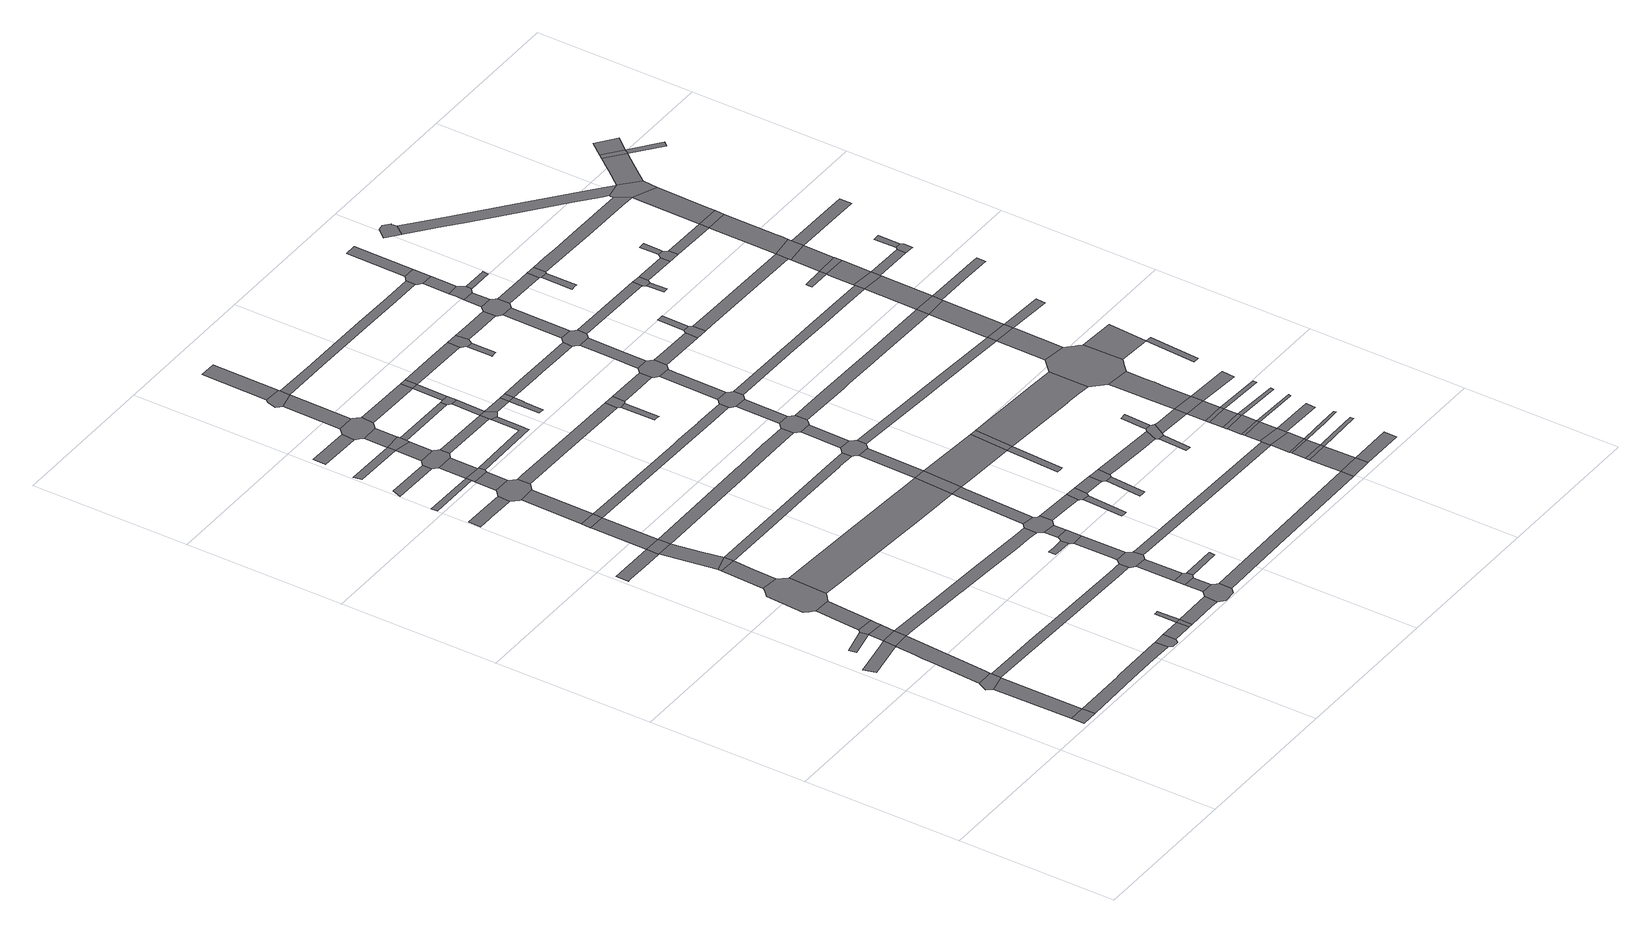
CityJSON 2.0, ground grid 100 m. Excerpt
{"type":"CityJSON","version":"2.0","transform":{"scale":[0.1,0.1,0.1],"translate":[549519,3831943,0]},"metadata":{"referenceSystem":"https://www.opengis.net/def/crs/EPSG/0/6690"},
"CityObjects":{
"road1":{"type":"Road","geometry":[{"type":"MultiSurface","lod":"1","boundaries":[[[0,1,2,3]]]}]},
"road2":{"type":"Road","attributes":{"RoadStructureAttribute.sectionType":"1"},"geometry":[{"type":"MultiSurface","lod":"1","boundaries":[[[4,5,6,0,3]]]}]},
"road3":{"type":"Road","geometry":[{"type":"MultiSurface","lod":"1","boundaries":[[[7,8,9,10,11,12,6,5,13,14]]]}]},
"road4":{"type":"Road","attributes":{"RoadStructureAttribute.sectionType":"1"},"geometry":[{"type":"MultiSurface","lod":"1","boundaries":[[[15,16,17,18,19]]]}]},
"road5":{"type":"Road","attributes":{"RoadStructureAttribute.sectionType":"1"},"geometry":[{"type":"MultiSurface","lod":"1","boundaries":[[[20,21,19,22,23,24,25,8,7]]]}]},
"road6":{"type":"Road","geometry":[{"type":"MultiSurface","lod":"1","boundaries":[[[26,27,28,29,30]]]}]},
"road7":{"type":"Road","geometry":[{"type":"MultiSurface","lod":"1","boundaries":[[[31,15,19,21]]]}]},
"road8":{"type":"Road","attributes":{"RoadStructureAttribute.sectionType":"1"},"geometry":[{"type":"MultiSurface","lod":"1","boundaries":[[[32,33,34,35,36,3,2,37,38,39]]]}]},
"road9":{"type":"Road","attributes":{"RoadStructureAttribute.sectionType":"1"},"geometry":[{"type":"MultiSurface","lod":"1","boundaries":[[[30,40,15,31,41]]]}]},
"road10":{"type":"Road","geometry":[{"type":"MultiSurface","lod":"1","boundaries":[[[42,43,44,26,30,41,45,46,47]]]}]},
"road11":{"type":"Road","attributes":{"RoadStructureAttribute.sectionType":"1"},"geometry":[{"type":"MultiSurface","lod":"1","boundaries":[[[48,49,42,47,50,51]]]}]},
"road12":{"type":"Road","geometry":[{"type":"MultiSurface","lod":"1","boundaries":[[[52,53,54,55,56,57,58,59,60,48,51,61,62,63,64,65,66]]]}]},
"road13":{"type":"Road","attributes":{"RoadStructureAttribute.sectionType":"1"},"geometry":[{"type":"MultiSurface","lod":"1","boundaries":[[[67,68,69,70,71,72,73]]]}]},
"road14":{"type":"Road","attributes":{"RoadStructureAttribute.sectionType":"1"},"geometry":[{"type":"MultiSurface","lod":"1","boundaries":[[[74,75,52,66,76,77,78]]]}]},
"road15":{"type":"Road","geometry":[{"type":"MultiSurface","lod":"1","boundaries":[[[79,80,32,39,81,82,83]]]}]},
"road16":{"type":"Road","geometry":[{"type":"MultiSurface","lod":"1","boundaries":[[[84,85,74,78]]]}]},
"road17":{"type":"Road","attributes":{"RoadStructureAttribute.sectionType":"1"},"geometry":[{"type":"MultiSurface","lod":"1","boundaries":[[[86,87,88,89,90,91,92,14,13,93,94,95,96,97]]]}]},
"road18":{"type":"Road","attributes":{"RoadStructureAttribute.sectionType":"1"},"geometry":[{"type":"MultiSurface","lod":"1","boundaries":[[[72,98,85,84,99,100,101]]]}]},
"road19":{"type":"Road","geometry":[{"type":"MultiSurface","lod":"1","boundaries":[[[73,72,101,102,103]]]}]},
"road20":{"type":"Road","attributes":{"RoadStructureAttribute.sectionType":"1"},"geometry":[{"type":"MultiSurface","lod":"1","boundaries":[[[104,105,79,83,106,107]]]}]},
"road21":{"type":"Road","attributes":{"RoadStructureAttribute.sectionType":"1"},"geometry":[{"type":"MultiSurface","lod":"1","boundaries":[[[108,109,110,111,112,113,114,115,116,117]]]}]},
"road22":{"type":"Road","attributes":{"RoadStructureAttribute.sectionType":"1"},"geometry":[{"type":"MultiSurface","lod":"1","boundaries":[[[118,119,73,103,120,121]]]}]},
"road23":{"type":"Road","geometry":[{"type":"MultiSurface","lod":"1","boundaries":[[[122,118,121,123]]]}]},
"road24":{"type":"Road","geometry":[{"type":"MultiSurface","lod":"1","boundaries":[[[124,104,107,125]]]}]},
"road25":{"type":"Road","attributes":{"RoadStructureAttribute.sectionType":"1"},"geometry":[{"type":"MultiSurface","lod":"1","boundaries":[[[126,127,128,129]]]}]},
"road26":{"type":"Road","attributes":{"RoadStructureAttribute.sectionType":"1"},"geometry":[{"type":"MultiSurface","lod":"1","boundaries":[[[130,131,132,133,134,135,136,31,21,137,138,139,140,141,142,143,144,145,146]]]}]},
"road27":{"type":"Road","geometry":[{"type":"MultiSurface","lod":"1","boundaries":[[[147,148,149,150,104,124]]]}]},
"road28":{"type":"Road","attributes":{"RoadStructureAttribute.sectionType":"1"},"geometry":[{"type":"MultiSurface","lod":"1","boundaries":[[[151,152,122,123]]]}]},
"road29":{"type":"Road","attributes":{"RoadStructureAttribute.sectionType":"1"},"geometry":[{"type":"MultiSurface","lod":"1","boundaries":[[[153,154,155,156]]]}]},
"road30":{"type":"Road","attributes":{"RoadStructureAttribute.sectionType":"1"},"geometry":[{"type":"MultiSurface","lod":"1","boundaries":[[[157,158,124,125,159,160]]]}]},
"road31":{"type":"Road","geometry":[{"type":"MultiSurface","lod":"1","boundaries":[[[161,162,117,116,163,152,151,164,165,166,167,168,169]]]}]},
"road32":{"type":"Road","attributes":{"RoadStructureAttribute.sectionType":"1"},"geometry":[{"type":"MultiSurface","lod":"1","boundaries":[[[170,171,172,173]]]}]},
"road33":{"type":"Road","attributes":{"RoadStructureAttribute.sectionType":"1"},"geometry":[{"type":"MultiSurface","lod":"1","boundaries":[[[174,161,169,175]]]}]},
"road34":{"type":"Road","geometry":[{"type":"MultiSurface","lod":"1","boundaries":[[[129,128,174,175,176,177,178,179]]]}]},
"road35":{"type":"Road","attributes":{"RoadStructureAttribute.sectionType":"1"},"geometry":[{"type":"MultiSurface","lod":"1","boundaries":[[[180,181,182,183]]]}]},
"road36":{"type":"Road","attributes":{"RoadStructureAttribute.sectionType":"1"},"geometry":[{"type":"MultiSurface","lod":"1","boundaries":[[[184,185,129,179,186,187]]]}]},
"road37":{"type":"Road","attributes":{"RoadStructureAttribute.sectionType":"1"},"geometry":[{"type":"MultiSurface","lod":"1","boundaries":[[[188,189,190,191,63,62,192,193,194,195,196,197]]]}]},
"road38":{"type":"Road","geometry":[{"type":"MultiSurface","lod":"1","boundaries":[[[198,199,200,156,155,201,202,184,187,203,204,205,206,207,208,209]]]}]},
"road39":{"type":"Road","geometry":[{"type":"MultiSurface","lod":"1","boundaries":[[[210,211,157,160,212,213,214,215,216,217]]]}]},
"road40":{"type":"Road","attributes":{"RoadStructureAttribute.sectionType":"1"},"geometry":[{"type":"MultiSurface","lod":"1","boundaries":[[[172,198,209,218]]]}]},
"road41":{"type":"Road","attributes":{"RoadStructureAttribute.sectionType":"1"},"geometry":[{"type":"MultiSurface","lod":"1","boundaries":[[[219,220,210,217,221,222]]]}]},
"road42":{"type":"Road","geometry":[{"type":"MultiSurface","lod":"1","boundaries":[[[223,173,172,218,224,225]]]}]},
"road43":{"type":"Road","geometry":[{"type":"MultiSurface","lod":"1","boundaries":[[[226,219,222,227,228,229,230]]]}]},
"road44":{"type":"Road","attributes":{"RoadStructureAttribute.sectionType":"1"},"geometry":[{"type":"MultiSurface","lod":"1","boundaries":[[[231,232,233,234,173,223]]]}]},
"road45":{"type":"Road","attributes":{"RoadStructureAttribute.sectionType":"1"},"geometry":[{"type":"MultiSurface","lod":"1","boundaries":[[[235,236,237,84,78,238,239,240,241,242,243]]]}]},
"road46":{"type":"Road","attributes":{"RoadStructureAttribute.sectionType":"1"},"geometry":[{"type":"MultiSurface","lod":"1","boundaries":[[[244,245,226,230,246]]]}]},
"road47":{"type":"Road","geometry":[{"type":"MultiSurface","lod":"1","boundaries":[[[247,248,249,183,182,250,251,233,232,252,253,254,255,256,257,258]]]}]},
"road48":{"type":"Road","geometry":[{"type":"MultiSurface","lod":"1","boundaries":[[[259,260,261,262,263,264,265]]]}]},
"road49":{"type":"Road","geometry":[{"type":"MultiSurface","lod":"1","boundaries":[[[266,267,97,96,268,244,246,269,270,271,272,273,274]]]}]},
"road50":{"type":"Road","attributes":{"RoadStructureAttribute.sectionType":"1"},"geometry":[{"type":"MultiSurface","lod":"1","boundaries":[[[275,276,277,278,279,280,281,282,102,101,283,284,285,286,287,288]]]}]},
"road51":{"type":"Road","attributes":{"RoadStructureAttribute.sectionType":"1"},"geometry":[{"type":"MultiSurface","lod":"1","boundaries":[[[289,290,291,178,177,292,293,294,295]]]}]},
"road52":{"type":"Road","attributes":{"RoadStructureAttribute.sectionType":"1"},"geometry":[{"type":"MultiSurface","lod":"1","boundaries":[[[296,297,266,274,298]]]}]},
"road53":{"type":"Road","attributes":{"RoadStructureAttribute.sectionType":"1"},"geometry":[{"type":"MultiSurface","lod":"1","boundaries":[[[299,300,301,247,258]]]}]},
"road54":{"type":"Road","attributes":{"RoadStructureAttribute.sectionType":"1"},"geometry":[{"type":"MultiSurface","lod":"1","boundaries":[[[302,303,304,305,229,228]]]}]},
"road55":{"type":"Road","attributes":{"RoadStructureAttribute.sectionType":"1"},"geometry":[{"type":"MultiSurface","lod":"1","boundaries":[[[206,205,306,307]]]}]},
"road56":{"type":"Road","geometry":[{"type":"MultiSurface","lod":"1","boundaries":[[[308,309,265,264,310,296,298,311]]]}]},
"road57":{"type":"Road","geometry":[{"type":"MultiSurface","lod":"1","boundaries":[[[312,313,314,315,316,301,300,317,318,319]]]}]},
"road58":{"type":"Road","attributes":{"RoadStructureAttribute.sectionType":"1"},"geometry":[{"type":"MultiSurface","lod":"1","boundaries":[[[320,321,308,311,322]]]}]},
"road59":{"type":"Road","attributes":{"RoadStructureAttribute.sectionType":"1"},"geometry":[{"type":"MultiSurface","lod":"1","boundaries":[[[225,224,323,324]]]}]},
"road60":{"type":"Road","attributes":{"RoadStructureAttribute.sectionType":"1"},"geometry":[{"type":"MultiSurface","lod":"1","boundaries":[[[325,326,327,328,329,330,123,121,331,332,333,334]]]}]},
"road61":{"type":"Road","attributes":{"RoadStructureAttribute.sectionType":"1"},"geometry":[{"type":"MultiSurface","lod":"1","boundaries":[[[335,336,166,165,337,338,339]]]}]},
"road62":{"type":"Road","geometry":[{"type":"MultiSurface","lod":"1","boundaries":[[[340,146,145,320,322,341,342,343,344,345,346,347]]]}]},
"road63":{"type":"Road","attributes":{"RoadStructureAttribute.sectionType":"1"},"geometry":[{"type":"MultiSurface","lod":"1","boundaries":[[[348,312,319,349]]]}]},
"road64":{"type":"Road","attributes":{"RoadStructureAttribute.sectionType":"1"},"geometry":[{"type":"MultiSurface","lod":"1","boundaries":[[[350,351,255,254,352,353,354,355,356]]]}]},
"road65":{"type":"Road","attributes":{"RoadStructureAttribute.sectionType":"1"},"geometry":[{"type":"MultiSurface","lod":"1","boundaries":[[[196,357,358,359,360,340,347,361,362,363,364,365,366,367]]]}]},
"road66":{"type":"Road","geometry":[{"type":"MultiSurface","lod":"1","boundaries":[[[307,306,289,295,368,369,370]]]}]},
"road67":{"type":"Road","attributes":{"RoadStructureAttribute.sectionType":"1"},"geometry":[{"type":"MultiSurface","lod":"1","boundaries":[[[371,307,370,372]]]}]},
"road68":{"type":"Road","attributes":{"RoadStructureAttribute.sectionType":"1"},"geometry":[{"type":"MultiSurface","lod":"1","boundaries":[[[342,341,373,374,375]]]}]},
"road69":{"type":"Road","geometry":[{"type":"MultiSurface","lod":"1","boundaries":[[[324,323,371,372,376,377]]]}]},
"road70":{"type":"Road","attributes":{"RoadStructureAttribute.sectionType":"1"},"geometry":[{"type":"MultiSurface","lod":"1","boundaries":[[[370,369,378,379]]]}]},
"road71":{"type":"Road","geometry":[{"type":"MultiSurface","lod":"1","boundaries":[[[197,196,367,380]]]}]},
"road72":{"type":"Road","attributes":{"RoadStructureAttribute.sectionType":"1"},"geometry":[{"type":"MultiSurface","lod":"1","boundaries":[[[355,377,376,381]]]}]},
"road73":{"type":"Road","attributes":{"RoadStructureAttribute.sectionType":"1"},"geometry":[{"type":"MultiSurface","lod":"1","boundaries":[[[382,383,384,385,386,387]]]}]},
"road74":{"type":"Road","geometry":[{"type":"MultiSurface","lod":"1","boundaries":[[[378,388,389,390,391,392,393,394,395]]]}]},
"road75":{"type":"Road","geometry":[{"type":"MultiSurface","lod":"1","boundaries":[[[356,355,381,396]]]}]},
"road76":{"type":"Road","geometry":[{"type":"MultiSurface","lod":"1","boundaries":[[[379,378,395,397]]]}]},
"road77":{"type":"Road","attributes":{"RoadStructureAttribute.sectionType":"1"},"geometry":[{"type":"MultiSurface","lod":"1","boundaries":[[[398,399,197,380,400,401]]]}]},
"road78":{"type":"Road","geometry":[{"type":"MultiSurface","lod":"1","boundaries":[[[375,374,402,382,387,403,404]]]}]},
"road79":{"type":"Road","attributes":{"RoadStructureAttribute.sectionType":"1"},"geometry":[{"type":"MultiSurface","lod":"1","boundaries":[[[215,214,405,406,407]]]}]},
"road80":{"type":"Road","geometry":[{"type":"MultiSurface","lod":"1","boundaries":[[[408,409,410,411,412,413]]]}]},
"road81":{"type":"Road","geometry":[{"type":"MultiSurface","lod":"1","boundaries":[[[414,415,416,243,242,417,398,401,418,419,420,421,422,423,424]]]}]},
"road82":{"type":"Road","attributes":{"RoadStructureAttribute.sectionType":"1"},"geometry":[{"type":"MultiSurface","lod":"1","boundaries":[[[404,403,425,426,427,428]]]}]},
"road83":{"type":"Road","geometry":[{"type":"MultiSurface","lod":"1","boundaries":[[[339,338,413,412,429,430]]]}]},
"road84":{"type":"Road","attributes":{"RoadStructureAttribute.sectionType":"1"},"geometry":[{"type":"MultiSurface","lod":"1","boundaries":[[[431,432,414,424]]]}]},
"road85":{"type":"Road","attributes":{"RoadStructureAttribute.sectionType":"1"},"geometry":[{"type":"MultiSurface","lod":"1","boundaries":[[[380,367,433,434,435,436]]]}]},
"road86":{"type":"Road","attributes":{"RoadStructureAttribute.sectionType":"1"},"geometry":[{"type":"MultiSurface","lod":"1","boundaries":[[[437,438,439,440,441,442]]]}]},
"road87":{"type":"Road","attributes":{"RoadStructureAttribute.sectionType":"1"},"geometry":[{"type":"MultiSurface","lod":"1","boundaries":[[[443,271,270,444,445,446,447]]]}]},
"road88":{"type":"Road","attributes":{"RoadStructureAttribute.sectionType":"1"},"geometry":[{"type":"MultiSurface","lod":"1","boundaries":[[[448,396,381,449,450]]]}]},
"road89":{"type":"Road","geometry":[{"type":"MultiSurface","lod":"1","boundaries":[[[451,452,288,287,432,431,453,454,455,456]]]}]},
"road90":{"type":"Road","geometry":[{"type":"MultiSurface","lod":"1","boundaries":[[[457,458,459,428,427,460,437,442,461,462]]]}]},
"road91":{"type":"Road","attributes":{"RoadStructureAttribute.sectionType":"1"},"geometry":[{"type":"MultiSurface","lod":"1","boundaries":[[[435,463,464,465,466]]]}]},
"road92":{"type":"Road","attributes":{"RoadStructureAttribute.sectionType":"1"},"geometry":[{"type":"MultiSurface","lod":"1","boundaries":[[[467,451,456,468]]]}]},
"road93":{"type":"Road","attributes":{"RoadStructureAttribute.sectionType":"1"},"geometry":[{"type":"MultiSurface","lod":"1","boundaries":[[[469,430,429,470,471,472,473]]]}]},
"road94":{"type":"Road","attributes":{"RoadStructureAttribute.sectionType":"1"},"geometry":[{"type":"MultiSurface","lod":"1","boundaries":[[[474,475,476,318,317,477,478,479,480,481]]]}]},
"road95":{"type":"Road","attributes":{"RoadStructureAttribute.sectionType":"1"},"geometry":[{"type":"MultiSurface","lod":"1","boundaries":[[[482,483,397,395,484,485,486,487,488]]]}]},
"road96":{"type":"Road","geometry":[{"type":"MultiSurface","lod":"1","boundaries":[[[489,490,491,334,333,492,467,468,493,494,495,496,497]]]}]},
"road97":{"type":"Road","geometry":[{"type":"MultiSurface","lod":"1","boundaries":[[[436,435,466,498]]]}]},
"road98":{"type":"Road","geometry":[{"type":"MultiSurface","lod":"1","boundaries":[[[499,500,501,502,503,504,505]]]}]},
"road99":{"type":"Road","attributes":{"RoadStructureAttribute.sectionType":"1"},"geometry":[{"type":"MultiSurface","lod":"1","boundaries":[[[506,489,497,507,508,509]]]}]},
"road100":{"type":"Road","geometry":[{"type":"MultiSurface","lod":"1","boundaries":[[[450,449,510,511,499,505,512,513]]]}]},
"road101":{"type":"Road","attributes":{"RoadStructureAttribute.sectionType":"1"},"geometry":[{"type":"MultiSurface","lod":"1","boundaries":[[[514,462,461,515,516,517,518,519]]]}]},
"road102":{"type":"Road","geometry":[{"type":"MultiSurface","lod":"1","boundaries":[[[520,521,473,472,522,506,509,523,524,525]]]}]},
"road103":{"type":"Road","attributes":{"RoadStructureAttribute.sectionType":"1"},"geometry":[{"type":"MultiSurface","lod":"1","boundaries":[[[526,527,520,525,528,529]]]}]},
"road104":{"type":"Road","attributes":{"RoadStructureAttribute.sectionType":"1"},"geometry":[{"type":"MultiSurface","lod":"1","boundaries":[[[530,513,512,531,532,533]]]}]},
"road105":{"type":"Road","geometry":[{"type":"MultiSurface","lod":"1","boundaries":[[[534,535,536,537]]]}]},
"road106":{"type":"Road","geometry":[{"type":"MultiSurface","lod":"1","boundaries":[[[538,539,540,488,487,541,526,529,542,543,544,545,546]]]}]},
"road107":{"type":"Road","geometry":[{"type":"MultiSurface","lod":"1","boundaries":[[[547,407,406,548,549]]]}]},
"road108":{"type":"Road","attributes":{"RoadStructureAttribute.sectionType":"1"},"geometry":[{"type":"MultiSurface","lod":"1","boundaries":[[[550,551,552,524,523,553,554]]]}]},
"road109":{"type":"Road","geometry":[{"type":"MultiSurface","lod":"1","boundaries":[[[555,519,518,534,537,556,557,558]]]}]},
"road110":{"type":"Road","attributes":{"RoadStructureAttribute.sectionType":"1"},"geometry":[{"type":"MultiSurface","lod":"1","boundaries":[[[559,498,466,560,561,562,563,564,565,566]]]}]},
"road111":{"type":"Road","attributes":{"RoadStructureAttribute.sectionType":"1"},"geometry":[{"type":"MultiSurface","lod":"1","boundaries":[[[567,568,422,421,569,570,571,572]]]}]},
"road112":{"type":"Road","attributes":{"RoadStructureAttribute.sectionType":"1"},"geometry":[{"type":"MultiSurface","lod":"1","boundaries":[[[573,538,546,574]]]}]},
"road113":{"type":"Road","attributes":{"RoadStructureAttribute.sectionType":"1"},"geometry":[{"type":"MultiSurface","lod":"1","boundaries":[[[575,576,407,547,577]]]}]},
"road114":{"type":"Road","geometry":[{"type":"MultiSurface","lod":"1","boundaries":[[[578,579,580,581,555,558]]]}]},
"road115":{"type":"Road","geometry":[{"type":"MultiSurface","lod":"1","boundaries":[[[582,575,577,583]]]}]},
"road116":{"type":"Road","attributes":{"RoadStructureAttribute.sectionType":"1"},"geometry":[{"type":"MultiSurface","lod":"1","boundaries":[[[584,582,583,585,586]]]}]},
"road117":{"type":"Road","geometry":[{"type":"MultiSurface","lod":"1","boundaries":[[[587,588,589,590,591,533,532,592,573,574,593,594,595,596,597,598,599]]]}]},
"road118":{"type":"Road","geometry":[{"type":"MultiSurface","lod":"1","boundaries":[[[600,584,586,601]]]}]},
"road119":{"type":"Road","attributes":{"RoadStructureAttribute.sectionType":"1"},"geometry":[{"type":"MultiSurface","lod":"1","boundaries":[[[602,600,601,603,604]]]}]},
"road120":{"type":"Road","attributes":{"RoadStructureAttribute.sectionType":"1"},"geometry":[{"type":"MultiSurface","lod":"1","boundaries":[[[605,557,556,606,607,608]]]}]},
"road121":{"type":"Road","attributes":{"RoadStructureAttribute.sectionType":"1"},"geometry":[{"type":"MultiSurface","lod":"1","boundaries":[[[609,587,599,610]]]}]},
"road122":{"type":"Road","geometry":[{"type":"MultiSurface","lod":"1","boundaries":[[[611,447,446,602,604,612,613]]]}]},
"road123":{"type":"Road","attributes":{"RoadStructureAttribute.sectionType":"1"},"geometry":[{"type":"MultiSurface","lod":"1","boundaries":[[[614,615,616,455,454,617,618,619,620,621,622,623,624,625,626]]]}]},
"road124":{"type":"Road","attributes":{"RoadStructureAttribute.sectionType":"1"},"geometry":[{"type":"MultiSurface","lod":"1","boundaries":[[[627,628,629,630,611,613]]]}]},
"road125":{"type":"Road","geometry":[{"type":"MultiSurface","lod":"1","boundaries":[[[631,632,633,634,635,609,610,636,637,638]]]}]},
"road126":{"type":"Road","geometry":[{"type":"MultiSurface","lod":"1","boundaries":[[[639,640,629,628]]]}]},
"road127":{"type":"Road","geometry":[{"type":"MultiSurface","lod":"1","boundaries":[[[641,642,643,644,554,553,645,646]]]}]},
"road128":{"type":"Road","attributes":{"RoadStructureAttribute.sectionType":"1"},"geometry":[{"type":"MultiSurface","lod":"1","boundaries":[[[647,648,649,640,639]]]}]},
"road129":{"type":"Road","attributes":{"RoadStructureAttribute.sectionType":"1"},"geometry":[{"type":"MultiSurface","lod":"1","boundaries":[[[650,633,632,651,652,653]]]}]},
"road130":{"type":"Road","attributes":{"RoadStructureAttribute.sectionType":"1"},"geometry":[{"type":"MultiSurface","lod":"1","boundaries":[[[547,549,654,655]]]}]},
"road131":{"type":"Road","geometry":[{"type":"MultiSurface","lod":"1","boundaries":[[[656,657,658,649,648]]]}]},
"road132":{"type":"Road","geometry":[{"type":"MultiSurface","lod":"1","boundaries":[[[659,660,661,643,642]]]}]},
"road133":{"type":"Road","attributes":{"RoadStructureAttribute.sectionType":"1"},"geometry":[{"type":"MultiSurface","lod":"1","boundaries":[[[662,663,664,657,656]]]}]},
"road134":{"type":"Road","geometry":[{"type":"MultiSurface","lod":"1","boundaries":[[[665,666,481,480,667,668,650,653,669,670]]]}]},
"road135":{"type":"Road","geometry":[{"type":"MultiSurface","lod":"1","boundaries":[[[671,672,664,663]]]}]},
"road136":{"type":"Road","attributes":{"RoadStructureAttribute.sectionType":"1"},"geometry":[{"type":"MultiSurface","lod":"1","boundaries":[[[544,543,673,674,675]]]}]},
"road137":{"type":"Road","attributes":{"RoadStructureAttribute.sectionType":"1"},"geometry":[{"type":"MultiSurface","lod":"1","boundaries":[[[607,672,671,676]]]}]},
"road138":{"type":"Road","attributes":{"RoadStructureAttribute.sectionType":"1"},"geometry":[{"type":"MultiSurface","lod":"1","boundaries":[[[677,678,679,680,681,495,494,682,683,684,685,686]]]}]},
"road139":{"type":"Road","attributes":{"RoadStructureAttribute.sectionType":"1"},"geometry":[{"type":"MultiSurface","lod":"1","boundaries":[[[687,688,689,583,577,690,691,692]]]}]},
"road140":{"type":"Road","geometry":[{"type":"MultiSurface","lod":"1","boundaries":[[[608,607,676,693]]]}]},
"road141":{"type":"Road","attributes":{"RoadStructureAttribute.sectionType":"1"},"geometry":[{"type":"MultiSurface","lod":"1","boundaries":[[[694,596,595,695,696]]]}]},
"road142":{"type":"Road","geometry":[{"type":"MultiSurface","lod":"1","boundaries":[[[697,698,699,700,701,638,637]]]}]},
"road143":{"type":"Road","attributes":{"RoadStructureAttribute.sectionType":"1"},"geometry":[{"type":"MultiSurface","lod":"1","boundaries":[[[702,703,704,601,586,705,706,707]]]}]},
"road144":{"type":"Road","attributes":{"RoadStructureAttribute.sectionType":"1"},"geometry":[{"type":"MultiSurface","lod":"1","boundaries":[[[708,709,665,670]]]}]},
"road145":{"type":"Road","attributes":{"RoadStructureAttribute.sectionType":"1"},"geometry":[{"type":"MultiSurface","lod":"1","boundaries":[[[613,612,710,711]]]}]},
"road146":{"type":"Road","attributes":{"RoadStructureAttribute.sectionType":"1"},"geometry":[{"type":"MultiSurface","lod":"1","boundaries":[[[712,713,714,715,716,608,693,717,718,719,720,721]]]}]},
"road147":{"type":"Road","attributes":{"RoadStructureAttribute.sectionType":"1"},"geometry":[{"type":"MultiSurface","lod":"1","boundaries":[[[639,628,722,723]]]}]},
"road148":{"type":"Road","geometry":[{"type":"MultiSurface","lod":"1","boundaries":[[[724,725,726,727,728]]]}]},
"road149":{"type":"Road","attributes":{"RoadStructureAttribute.sectionType":"1"},"geometry":[{"type":"MultiSurface","lod":"1","boundaries":[[[656,648,729,730]]]}]},
"road150":{"type":"Road","attributes":{"RoadStructureAttribute.sectionType":"1"},"geometry":[{"type":"MultiSurface","lod":"1","boundaries":[[[731,671,663,732,733]]]}]},
"road151":{"type":"Road","geometry":[{"type":"MultiSurface","lod":"1","boundaries":[[[696,695,724,728,734,735]]]}]},
"road152":{"type":"Road","geometry":[{"type":"MultiSurface","lod":"1","boundaries":[[[736,737,566,565,738,712,721,739,740,741,742,743,744,745]]]}]},
"road153":{"type":"Road","attributes":{"RoadStructureAttribute.sectionType":"1"},"geometry":[{"type":"MultiSurface","lod":"1","boundaries":[[[746,693,676,747,748]]]}]},
"road154":{"type":"Road","geometry":[{"type":"MultiSurface","lod":"1","boundaries":[[[749,750,751,752,753]]]}]},
"road155":{"type":"Road","geometry":[{"type":"MultiSurface","lod":"1","boundaries":[[[675,674,754,749,753,755,756,757]]]}]},
"road156":{"type":"Road","attributes":{"RoadStructureAttribute.sectionType":"1"},"geometry":[{"type":"MultiSurface","lod":"1","boundaries":[[[571,758,736,745,759,760]]]}]},
"road157":{"type":"Road","attributes":{"RoadStructureAttribute.sectionType":"1"},"geometry":[{"type":"MultiSurface","lod":"1","boundaries":[[[761,762,646,645,763,764,765]]]}]},
"road158":{"type":"Road","geometry":[{"type":"MultiSurface","lod":"1","boundaries":[[[766,767,768,769,770,771,772,773,774]]]}]},
"road159":{"type":"Road","geometry":[{"type":"MultiSurface","lod":"1","boundaries":[[[572,571,760,775]]]}]},
"road160":{"type":"Road","attributes":{"RoadStructureAttribute.sectionType":"1"},"geometry":[{"type":"MultiSurface","lod":"1","boundaries":[[[776,757,756,777,778]]]}]},
"road161":{"type":"Road","attributes":{"RoadStructureAttribute.sectionType":"1"},"geometry":[{"type":"MultiSurface","lod":"1","boundaries":[[[779,625,780,572,775]]]}]},
"road162":{"type":"Road","attributes":{"RoadStructureAttribute.sectionType":"1"},"geometry":[{"type":"MultiSurface","lod":"1","boundaries":[[[742,741,781,782]]]}]},
"road163":{"type":"Road","attributes":{"RoadStructureAttribute.sectionType":"1"},"geometry":[{"type":"MultiSurface","lod":"1","boundaries":[[[781,783,784,785]]]}]},
"road164":{"type":"Road","geometry":[{"type":"MultiSurface","lod":"1","boundaries":[[[626,625,779,786,787]]]}]},
"road165":{"type":"Road","geometry":[{"type":"MultiSurface","lod":"1","boundaries":[[[788,789,790,778,777,791,792,793,794,795,796]]]}]},
"road166":{"type":"Road","geometry":[{"type":"MultiSurface","lod":"1","boundaries":[[[797,798,799,800,801]]]}]},
"road167":{"type":"Road","attributes":{"RoadStructureAttribute.sectionType":"1"},"geometry":[{"type":"MultiSurface","lod":"1","boundaries":[[[685,626,787,802]]]}]},
"road168":{"type":"Road","geometry":[{"type":"MultiSurface","lod":"1","boundaries":[[[803,804,805,806,807,788,796]]]}]},
"road169":{"type":"Road","attributes":{"RoadStructureAttribute.sectionType":"1"},"geometry":[{"type":"MultiSurface","lod":"1","boundaries":[[[808,809,810,775,760,811,812]]]}]},
"road170":{"type":"Road","attributes":{"RoadStructureAttribute.sectionType":"1"},"geometry":[{"type":"MultiSurface","lod":"1","boundaries":[[[813,814,815,816,817,735,734,818,819,820,821,822,823,824]]]}]},
"road171":{"type":"Road","geometry":[{"type":"MultiSurface","lod":"1","boundaries":[[[825,686,685,802,826,827]]]}]},
"road172":{"type":"Road","attributes":{"RoadStructureAttribute.sectionType":"1"},"geometry":[{"type":"MultiSurface","lod":"1","boundaries":[[[801,828,825,827,829]]]}]},
"road173":{"type":"Road","geometry":[{"type":"MultiSurface","lod":"1","boundaries":[[[830,797,801,829]]]}]},
"road174":{"type":"Road","attributes":{"RoadStructureAttribute.sectionType":"1"},"geometry":[{"type":"MultiSurface","lod":"1","boundaries":[[[831,832,833,834,772,771,835,836,837,838,839,840,841]]]}]},
"road175":{"type":"Road","attributes":{"RoadStructureAttribute.sectionType":"1"},"geometry":[{"type":"MultiSurface","lod":"1","boundaries":[[[794,793,842,843,844]]]}]},
"road176":{"type":"Road","attributes":{"RoadStructureAttribute.sectionType":"1"},"geometry":[{"type":"MultiSurface","lod":"1","boundaries":[[[845,846,847,848,849,797,830]]]}]},
"road177":{"type":"Road","geometry":[{"type":"MultiSurface","lod":"1","boundaries":[[[850,765,764,847,846,851]]]}]},
"road178":{"type":"Road","attributes":{"RoadStructureAttribute.sectionType":"1"},"geometry":[{"type":"MultiSurface","lod":"1","boundaries":[[[852,787,786,853,854,855]]]}]},
"road179":{"type":"Road","attributes":{"RoadStructureAttribute.sectionType":"1"},"geometry":[{"type":"MultiSurface","lod":"1","boundaries":[[[827,826,856,857]]]}]},
"road180":{"type":"Road","attributes":{"RoadStructureAttribute.sectionType":"1"},"geometry":[{"type":"MultiSurface","lod":"1","boundaries":[[[843,858,765,850,859,860,861]]]}]},
"road181":{"type":"Road","geometry":[{"type":"MultiSurface","lod":"1","boundaries":[[[844,843,861,862]]]}]},
"road182":{"type":"Road","geometry":[{"type":"MultiSurface","lod":"1","boundaries":[[[863,857,856,864,865,866]]]}]},
"road183":{"type":"Road","geometry":[{"type":"MultiSurface","lod":"1","boundaries":[[[867,868,863,866]]]}]},
"road184":{"type":"Road","attributes":{"RoadStructureAttribute.sectionType":"1"},"geometry":[{"type":"MultiSurface","lod":"1","boundaries":[[[823,869,844,862,870,871,872]]]}]},
"road185":{"type":"Road","geometry":[{"type":"MultiSurface","lod":"1","boundaries":[[[841,840,873,824,823,872,874]]]}]},
"road186":{"type":"Road","attributes":{"RoadStructureAttribute.sectionType":"1"},"geometry":[{"type":"MultiSurface","lod":"1","boundaries":[[[875,876,851,846,877,878,879,880]]]}]},
"road187":{"type":"Road","attributes":{"RoadStructureAttribute.sectionType":"1"},"geometry":[{"type":"MultiSurface","lod":"1","boundaries":[[[881,882,883,884,885,886,887,841,874,888,889,890,891,892,893,894]]]}]},
"road188":{"type":"Road","geometry":[{"type":"MultiSurface","lod":"1","boundaries":[[[895,881,894,896]]]}]},
"road189":{"type":"Road","attributes":{"RoadStructureAttribute.sectionType":"1"},"geometry":[{"type":"MultiSurface","lod":"1","boundaries":[[[897,895,896,898,899]]]}]},
"road190":{"type":"Road","geometry":[{"type":"MultiSurface","lod":"1","boundaries":[[[900,901,896,894]]]}]}
},
"vertices":[
[281,110,0],[281,28,0],[390,29,0],[389,110,0],
[385,380,0],[387,636,0],[277,611,0],
[390,709,0],[279,702,0],[277,702,0],[247,643,0],[261,628,0],[264,625,0],[387,638,0],[389,699,0],
[324,1354,0],[281,1347,0],[39,1305,0],[59,1226,0],[317,1272,0],
[392,741,0],[428,1278,0],[308,1141,0],[304,1084,0],[301,1036,0],[299,1012,0],
[318,1506,0],[147,1466,0],[152,1443,0],[157,1419,0],[331,1455,0],
[434,1358,0],
[1119,117,0],[1099,117,0],[771,114,0],[743,113,0],[741,113,0],[772,34,0],[943,36,0],[1120,34,0],
[330,1441,0],[440,1447,0],
[335,1522,0],[323,1509,0],[320,1506,0],[443,1486,0],[444,1495,0],[445,1514,0],
[356,1812,0],[342,1615,0],[466,1806,0],[466,1808,0],
[375,2168,0],[375,2165,0],[350,2140,0],[340,2129,0],[323,2112,0],[307,1864,0],[323,1847,0],[329,1841,0],[354,1814,0],[494,1831,0],[521,1854,0],[533,2104,0],[509,2130,0],[489,2151,0],[485,2155,0],
[31,2895,0],[30,2814,0],[31,2815,0],[52,2815,0],[189,2814,0],[329,2813,0],[329,2892,0],
[387,2444,0],[382,2334,0],[492,2309,0],[497,2430,0],[498,2439,0],
[1203,118,0],[1144,117,0],[1140,12,0],[1185,13,0],[1204,38,0],
[497,2500,0],[388,2468,0],
[1595,675,0],[1559,676,0],[940,689,0],[760,693,0],[672,695,0],[406,700,0],[397,699,0],[389,638,0],[1049,625,0],[1559,614,0],[1619,613,0],[1617,674,0],
[331,2813,0],[496,2500,0],[473,2633,0],[442,2812,0],
[440,2891,0],[439,2891,0],
[1337,119,0],[1333,119,0],[1321,39,0],[1338,39,0],
[276,3836,0],[16,3839,0],[13,3759,0],[54,3759,0],[101,3758,0],[116,3758,0],[148,3758,0],[243,3756,0],[294,3755,0],[301,3836,0],
[332,3255,0],[332,3245,0],[443,3244,0],[443,3254,0],
[333,3315,0],[444,3314,0],
[1368,120,0],[1368,39,0],
[6,4076,0],[7,4036,0],[343,4035,0],[344,4070,0],
[1553,1291,0],[1344,1303,0],[1161,1314,0],[1160,1314,0],[814,1335,0],[561,1350,0],[496,1354,0],[491,1275,0],[921,1249,0],[952,1247,0],[1023,1243,0],[1082,1239,0],[1172,1234,0],[1437,1218,0],[1553,1211,0],[1614,1207,0],[1614,1287,0],
[1364,262,0],[1364,263,0],[1350,262,0],[1336,261,0],
[449,3714,0],[340,3710,0],
[30,4338,0],[10,4278,0],[314,4274,0],[317,4335,0],
[1619,123,0],[1564,122,0],[1565,41,0],[1616,41,0],
[341,3874,0],[336,3869,0],[333,3716,0],[454,3718,0],[490,3753,0],[490,3833,0],[488,3833,0],[456,3868,0],[451,3873,0],
[16,4587,0],[28,4538,0],[350,4531,0],[350,4581,0],
[343,4010,0],[453,4009,0],
[461,4019,0],[468,4027,0],[461,4067,0],[453,4067,0],
[37,4859,0],[35,4778,0],[311,4774,0],[316,4856,0],
[346,4246,0],[344,4072,0],[454,4071,0],[455,4245,0],
[1545,2043,0],[1403,2052,0],[1354,2055,0],[1140,2068,0],[635,1847,0],[1178,1815,0],[1340,1805,0],[1548,1793,0],[1664,1786,0],[1678,2035,0],
[348,4362,0],[343,4358,0],[326,4343,0],[327,4263,0],[341,4250,0],[461,4250,0],[477,4264,0],[487,4272,0],[487,4332,0],[480,4340,0],[463,4358,0],[459,4361,0],
[1653,153,0],[1641,142,0],[1653,5,0],[1733,12,0],[1764,43,0],[1764,124,0],[1742,144,0],[1733,152,0],
[460,4513,0],
[1652,271,0],[1653,156,0],[1732,157,0],[1731,271,0],
[460,4591,0],[460,4531,0],[460,4575,0],
[1651,339,0],[1748,283,0],[1751,283,0],[1750,323,0],[1731,339,0],
[460,4593,0],[462,4738,0],[352,4734,0],[350,4596,0],
[1541,2495,0],[1014,2498,0],[588,2500,0],[883,2438,0],[1174,2437,0],[1541,2436,0],[1550,2436,0],[1658,2434,0],[1657,2495,0],
[1649,584,0],[1649,583,0],[1728,581,0],
[354,4894,0],[349,4889,0],[335,4875,0],[331,4755,0],[348,4739,0],[468,4743,0],[477,4753,0],[497,4772,0],[504,4853,0],[485,4873,0],[469,4889,0],[464,4894,0],
[1555,1055,0],[1503,1055,0],[1503,1022,0],[1503,1010,0],[1555,1009,0],[1629,1008,0],[1623,1056,0],
[1646,705,0],[1626,684,0],[1628,604,0],[1749,602,0],[1758,610,0],[1752,673,0],[1744,682,0],[1726,702,0],[1725,704,0],
[1537,2895,0],[1485,2895,0],[1392,2895,0],[1330,2894,0],[1222,2894,0],[1221,2894,0],[1194,2894,0],[1034,2893,0],[895,2813,0],[1194,2814,0],[1273,2814,0],[1538,2814,0],[1666,2814,0],[1666,2896,0],
[873,4257,0],[873,4239,0],[873,4074,0],[908,4031,0],[909,4053,0],[909,4074,0],[911,4239,0],
[1644,985,0],[1647,728,0],[1723,986,0],
[466,5108,0],[468,5292,0],[360,5266,0],
[1971,289,0],[1973,307,0],[1975,324,0],[1973,324,0],
[874,4267,0],[873,4327,0],
[1643,1086,0],[1634,1072,0],[1640,992,0],[1723,1086,0],
[361,5373,0],[349,5361,0],[344,5357,0],[329,5296,0],[346,5279,0],[468,5295,0],[469,5356,0],[469,5365,0],
[1642,1176,0],[1642,1167,0],[1722,1168,0],
[856,4532,0],[857,4572,0],
[1533,3299,0],[1464,3300,0],[1462,3300,0],[1277,3303,0],[1228,3303,0],[1006,3306,0],[1243,3243,0],[1533,3239,0],[1671,3237,0],[1671,3298,0],
[999,3826,0],[536,3833,0],[856,3749,0],[1338,3742,0],[1339,3822,0],
[1644,1315,0],[1755,1199,0],[1753,1279,0],[1742,1281,0],[1734,1286,0],[1728,1292,0],[1723,1301,0],[1723,1302,0],
[365,5794,0],[474,5793,0],
[635,4850,0],[607,4851,0],[606,4771,0],[675,4770,0],[862,4767,0],[881,4767,0],[882,4847,0],
[1663,1758,0],[1661,1716,0],[1646,1361,0],[1644,1320,0],[1723,1310,0],[1724,1331,0],[1724,1334,0],[1724,1340,0],[1725,1362,0],[1743,1755,0],[1744,1781,0],
[932,4254,0],[949,4266,0],[918,4327,0],
[877,4510,0],[921,4510,0],
[1910,1190,0],[1993,1185,0],[1998,1265,0],
[921,4572,0],[880,4572,0],
[1068,4265,0],[1069,4325,0],
[1757,2031,0],
[924,4767,0],
[2009,1165,0],[1997,907,0],[2017,905,0],[2037,903,0],[2037,904,0],[2054,1158,0],
[1068,4200,0],[1068,4197,0],[1068,4070,0],[1085,4069,0],[1103,4069,0],[1108,4197,0],[1108,4199,0],[1111,4264,0],
[925,4846,0],
[1112,4324,0],
[1687,2405,0],[1687,2403,0],[1757,2032,0],[1767,2400,0],
[1997,1180,0],[2069,1181,0],[2074,1260,0],
[2244,48,0],[2991,54,0],[2991,135,0],
[1356,3513,0],[1376,3512,0],[1396,3510,0],[1396,3512,0],[1394,3730,0],[1352,3725,0],
[1689,2525,0],[1669,2506,0],[1667,2505,0],[1667,2425,0],[1768,2401,0],[1786,2419,0],[1795,2428,0],[1796,2429,0],[1797,2489,0],[1788,2500,0],[1769,2522,0],
[2200,1173,0],[2201,1173,0],[2203,1173,0],[2205,1253,0],
[1411,3741,0],[1412,3820,0],
[1776,2787,0],[1695,2785,0],
[1821,1777,0],[2149,1759,0],[2167,1758,0],[2181,2006,0],
[2222,1152,0],[2207,926,0],[2206,924,0],[2229,924,0],[2251,925,0],[2267,1150,0],
[1783,671,0],[1782,610,0],[2313,600,0],[2986,589,0],[2986,647,0],
[1148,4844,0],[1337,4762,0],[1342,4841,0],
[1697,2926,0],[1686,2915,0],[1796,2806,0],[1808,2818,0],[1807,2897,0],[1776,2926,0],
[2240,1251,0],[2239,1251,0],[2238,1251,0],[2208,1167,0],[2282,1168,0],[2287,1248,0],
[2148,1421,0],[2172,1420,0],[2193,1419,0],[2212,1756,0],
[1700,3208,0],[1780,3206,0],
[1528,3819,0],[1490,3740,0],[1528,3740,0],[1674,3738,0],[1676,3817,0],
[1512,5343,0],[1231,5346,0],[728,5352,0],[794,5292,0],[1220,5287,0],[1513,5283,0],[1693,5281,0],[1696,5341,0],
[1523,4319,0],[1260,4322,0],[1335,4261,0],[1388,4261,0],[1523,4259,0],[1680,4257,0],[1683,4317,0],
[1701,3328,0],[1682,3308,0],[1681,3308,0],[1681,3228,0],[1801,3227,0],[1811,3237,0],[1810,3297,0],[1800,3307,0],[1781,3327,0],
[2227,2003,0],
[1366,4730,0],[1366,4573,0],[1366,4571,0],[1386,4573,0],[1406,4575,0],[1406,4725,0],[1406,4728,0],
[1705,3708,0],[1785,3633,0],[1785,3635,0],[1786,3706,0],
[1343,4757,0],[1367,4736,0],[1427,4761,0],[1418,4840,0],
[2411,1241,0],[2285,1168,0],[2350,1164,0],[2581,1150,0],[2691,1144,0],[2726,1222,0],
[1706,3846,0],[1687,3827,0],[1686,3727,0],[1815,3735,0],[1817,3815,0],[1786,3847,0],
[1711,4225,0],[1709,4040,0],[1789,4039,0],[1791,4226,0],
[1517,4839,0],[1518,4760,0],[1688,4758,0],[1687,4837,0],
[2706,1127,0],[2694,945,0],[2731,942,0],[2743,1123,0],
[1713,4346,0],[1695,4329,0],[1691,4325,0],[1690,4247,0],[1811,4246,0],[1820,4254,0],[1822,4314,0],[1812,4324,0],[1793,4344,0],
[3139,137,0],[3141,58,0],[3142,58,0],
[2059,3812,0],[1908,3814,0],[1906,3814,0],[2117,3731,0],[2119,3811,0],
[2743,1237,0],[2756,1140,0],[2802,1218,0],[2783,1236,0],
[2711,1975,0],[2229,1755,0],[2713,1725,0],[2714,1725,0],[2778,1721,0],[2818,1718,0],[2897,1713,0],[2895,1964,0],
[2433,2452,0],[1799,2489,0],[2302,2399,0],[2817,2369,0],[2979,2359,0],[2981,2419,0],
[1718,4728,0],[1798,4728,0],
[2990,338,0],[2991,190,0],[3137,340,0],
[2783,1242,0],[2790,1405,0],[2750,1402,0],[2743,1254,0],
[2989,363,0],[3137,365,0],
[2989,451,0],[3137,372,0],[3136,452,0],
[1718,4869,0],[1717,4868,0],[1709,4861,0],[1699,4850,0],[1688,4838,0],[1698,4748,0],[1818,4748,0],[1826,4756,0],[1827,4757,0],[1827,4836,0],[1819,4844,0],[1803,4862,0],[1798,4866,0],
[2988,468,0],[3136,470,0],
[2987,589,0],[3136,481,0],[3135,574,0],
[2825,1216,0],[2979,1127,0],[2981,1127,0],[2981,1207,0],
[1720,4983,0],[1799,4982,0],
[2986,658,0],[3134,584,0],[3135,644,0],
[2970,2881,0],[2534,2886,0],[2050,2893,0],[2162,2812,0],[2214,2812,0],[2417,2809,0],[2499,2807,0],[2645,2805,0],[2929,2801,0],[2967,2801,0],[2970,2801,0],[2986,2800,0],[2987,2880,0],
[3134,746,0],[3134,756,0],[2985,754,0],[2985,737,0],
[1802,5083,0],[1801,5084,0],[1721,5079,0],[1721,5043,0],[1721,5026,0],[1821,5002,0],[1826,5002,0],[1831,5042,0],
[3134,776,0],[2985,774,0],
[2180,3827,0],[2180,3831,0],[2135,3829,0],[2120,3813,0],[2194,3730,0],[2195,3810,0],
[3133,864,0],[3133,871,0],[2984,867,0],
[1724,5251,0],[1801,5132,0],[1801,5134,0],[1803,5250,0],
[3426,60,0],[3425,140,0],
[3132,896,0],[2984,894,0],[2984,868,0],
[2183,4002,0],[2161,4003,0],[2138,4003,0],
[3131,976,0],[3131,984,0],[2983,982,0],
[1725,5369,0],[1706,5351,0],[1703,5271,0],[1723,5252,0],[1803,5309,0],[1804,5368,0],
[3131,1009,0],[2982,1007,0],
[2332,4247,0],[2356,4246,0],[2357,4307,0],
[3130,1119,0],
[2772,3284,0],[2506,3288,0],[2373,3290,0],[2267,3291,0],[2189,3292,0],[2271,3231,0],[2611,3226,0],[2811,3223,0],[2991,3221,0],[2991,3281,0],
[3437,370,0],[3258,367,0],[3160,365,0],[3139,340,0],[3242,342,0],[3438,348,0],
[3129,1197,0],
[2054,4833,0],[2112,4753,0],[2113,4832,0],
[1991,5004,0],[1992,5022,0],[1993,5041,0],[1992,5041,0],[1836,5042,0],
[3436,475,0],[3326,473,0],[3247,472,0],[3232,454,0],[3315,455,0],[3437,458,0],
[1809,5752,0],[1730,5751,0],
[3411,579,0],[3414,638,0],
[2977,1633,0],[2978,1545,0],[2978,1494,0],[2980,1374,0],[2981,1227,0],[3127,1376,0],[3128,1437,0],[3128,1438,0],[3128,1495,0],[3129,1618,0],
[3429,748,0],[3432,763,0],
[2123,4743,0],[2122,4547,0],[2145,4547,0],[2167,4547,0],[2168,4743,0],
[3428,858,0],[3431,878,0],
[3350,997,0],[3430,968,0],[3430,993,0],
[2176,4752,0],[2177,4831,0],
[2976,2042,0],[2927,1995,0],[2928,1682,0],[3178,1665,0],[3185,1671,0],[3209,1694,0],[3206,1946,0],[3186,1966,0],[3177,1975,0],[3127,2025,0],
[3132,1197,0],[3408,1101,0],[3412,1180,0],
[2369,4225,0],[2373,4115,0],[2389,4115,0],[2405,4116,0],[2404,4225,0],
[2366,4229,0],[2406,4230,0],[2416,4245,0],[2417,4306,0],
[2980,2358,0],[3131,2339,0],[3131,2349,0],
[2430,3807,0],[2196,3810,0],[2256,3729,0],[2997,3718,0],[2998,3799,0],
[2054,5731,0],[2049,5731,0],[2038,5729,0],[2012,5725,0],[1961,5662,0],[2040,5598,0],[2091,5661,0],[2087,5694,0],[2090,5698,0],
[3131,2409,0],
[2439,4306,0],[2629,4242,0],[2629,4303,0],
[3137,2807,0],[2981,2429,0],
[3426,1682,0],[3441,1931,0],
[3405,1358,0],[3443,1356,0],[3464,1679,0],
[3136,2817,0],[3137,2877,0],
[2646,4329,0],[2645,4327,0],[2641,4321,0],[2658,4242,0],[2660,4242,0],[2704,4241,0],[2705,4302,0],[2685,4321,0],[2685,4327,0],
[2994,3513,0],[2851,3509,0],[2851,3489,0],[2851,3468,0],[2994,3468,0],
[3141,3208,0],
[2686,4356,0],[2688,4452,0],[2667,4452,0],[2646,4453,0],[2646,4356,0],
[3337,2397,0],[3335,2397,0],[3133,2409,0],[3420,2331,0],[3424,2392,0],
[2561,4826,0],[2385,4828,0],[2334,4829,0],[2333,4829,0],[2281,4830,0],[2368,4749,0],[2467,4747,0],[2560,4746,0],[2954,4740,0],[2961,4740,0],[3010,4739,0],[2954,4821,0],
[2991,3291,0],[3141,3219,0],[3142,3277,0],
[2993,3450,0],[3144,3466,0],
[3144,3519,0],
[3056,4874,0],[2981,4935,0],[2648,5206,0],[2299,5490,0],[2227,5446,0],[2317,5372,0],[2515,5211,0],[2790,4987,0],[2930,4873,0],[2956,4852,0],[3059,4872,0],
[2840,4240,0],[3004,4237,0],[3004,4297,0],
[3144,3522,0],[3147,3717,0],[2997,3699,0],[2994,3526,0],[2994,3521,0],
[3148,3817,0],[3148,3797,0],
[3542,2871,0],[3400,2813,0],[3564,2810,0],[3565,2871,0],
[3391,3215,0],[3392,3273,0],
[3000,3874,0],[3149,3872,0],[3150,3901,0],[3154,4235,0],
[3155,4295,0],
[3406,3289,0],[3457,3213,0],[3458,3272,0],[3446,3289,0],
[3445,3429,0],[3405,3429,0],
[3004,4307,0],[3156,4341,0],[3160,4650,0],[3161,4675,0],
[2956,4841,0],[3169,4772,0],
[3576,3791,0],[3504,3792,0],[3502,3712,0],[3603,3711,0],[3613,3711,0],[3614,3790,0],
[3223,5076,0],[3207,5056,0],[3194,5040,0],[3148,4982,0],[3120,4947,0],[3098,4919,0],[3062,4874,0],[3173,4777,0],[3252,4876,0],[3273,4902,0],[3287,4919,0],[3301,4937,0],[3331,4973,0],[3339,4983,0],
[3244,5103,0],[3359,5011,0],
[3314,5190,0],[3431,5097,0],[3432,5098,0],
[3512,4844,0],[3534,4871,0]
]}
